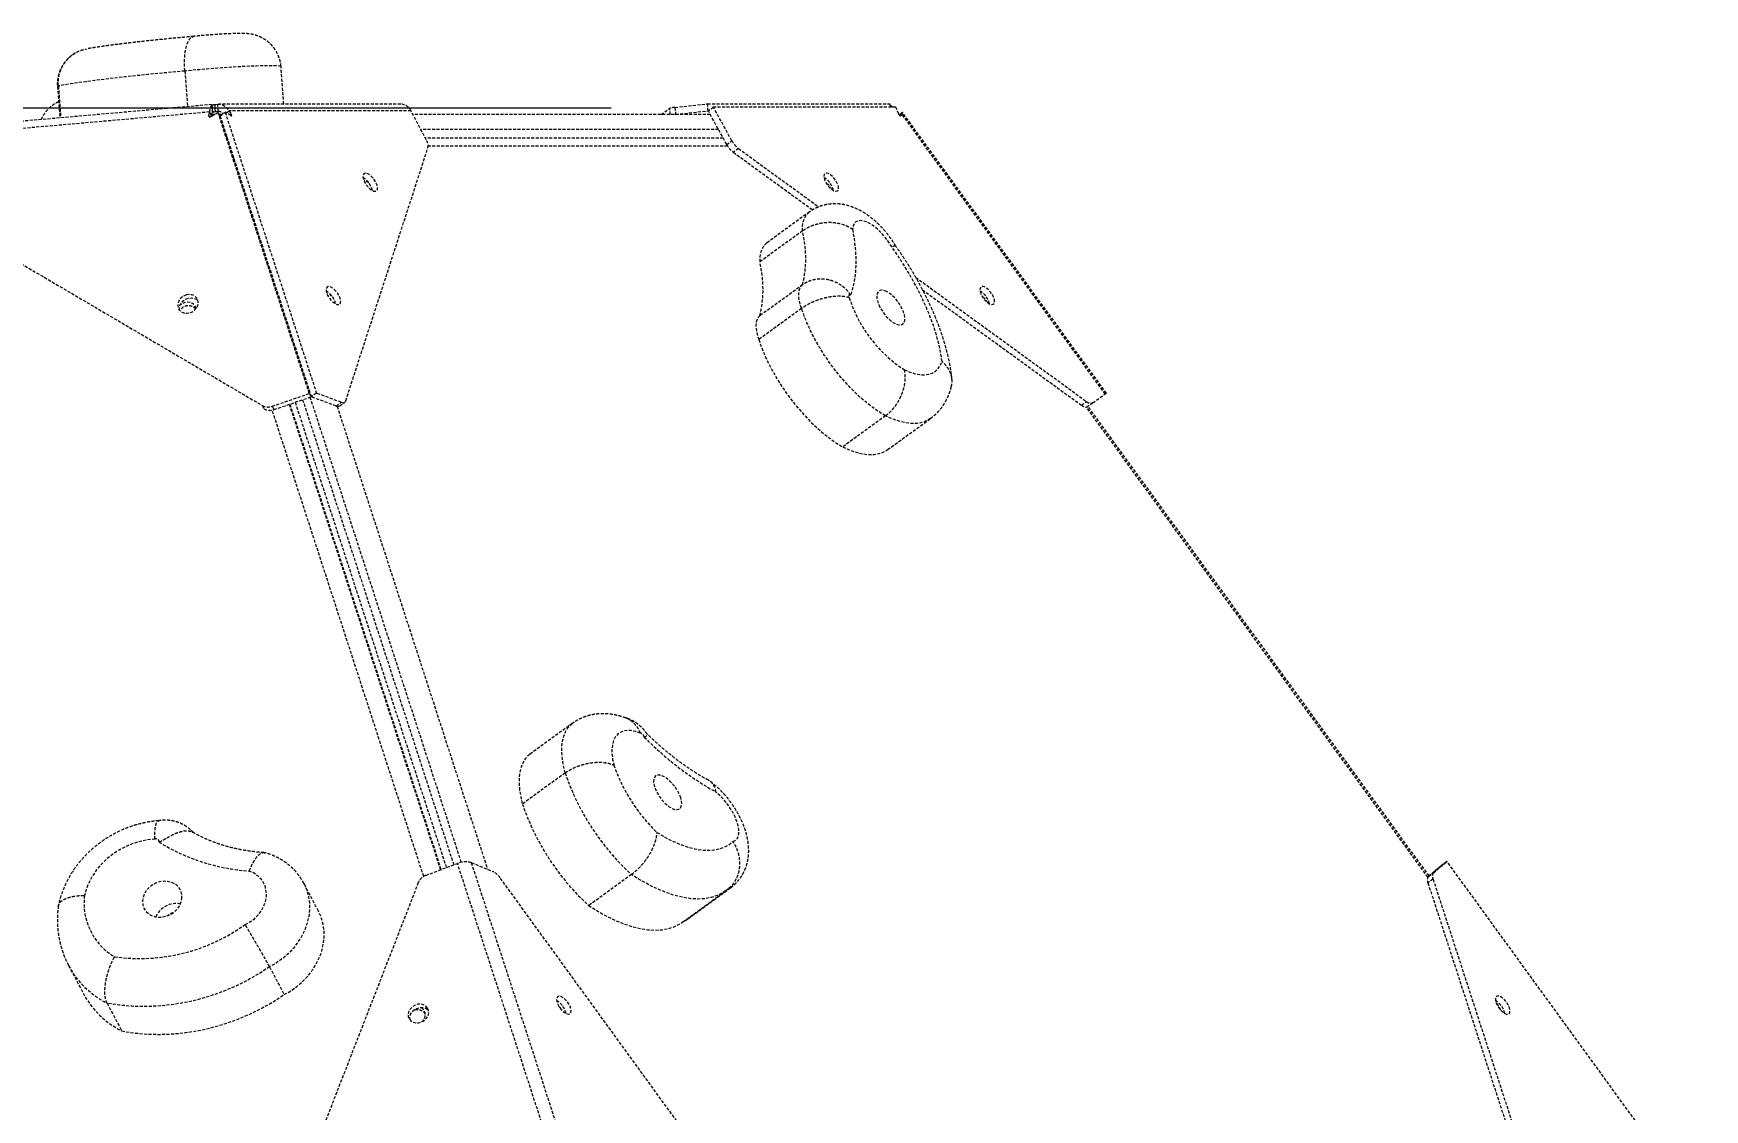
# Model space of a CAD drawing. Header units: millimetres. Extents: x -6061 to 5100, y -3651 to 3328.
# Drawn here: x 2559 to 3267, y 1104 to 1559 of the extents above; entities that cross this region are included whole.
import ezdxf

# ---------------------------------------------------------------- set-up
doc = ezdxf.new("R2010")
doc.units = ezdxf.units.MM
doc.linetypes.add('HIDDEN', pattern=[1.905, 1.27, -0.635])
for name, color, linetype in [('DIKOM_ОБЪЕКТ', 7, 'Continuous'), ('DIKOM_РАЗМЕР_ЗОНА', 7, 'Continuous'), ('DIKOM_РАЗМЕР_ОБЪЕКТА', 7, 'Continuous')]:
    doc.layers.add(name, color=color, linetype=linetype)
doc.styles.add('style1', font='arialbd.ttf', dxfattribs={"width": 0.8})
doc.dimstyles.new('1-50', dxfattribs={"dimtxt": 300, "dimasz": 200, "dimexe": 100, "dimexo": 0, "dimgap": 100, "dimtad": 1, "dimtxsty": 'style1', "dimcen": 200, "dimclrd": 7, "dimclre": 7, "dimclrt": 7, "dimadec": 1, "dimazin": 2, "dimtfac": 1, "dimtmove": 0, "dimatfit": 2, "dimfxl": 0, "dimlwd": 25, "dimlwe": 18, "dimarcsym": 0})

# ---------------------------------------------------------------- blocks, each defined once
blk = doc.blocks.new('*D2')
at = {"layer": 'Defpoints', "color": 0, "transparency": 16777216}
for p in [(5097.78, 1174.32), (-4808.91, -571.39), (5097.78, -3550.63)]:
    blk.add_point(p, dxfattribs=at)
at = {"layer": 'DIKOM_РАЗМЕР_ЗОНА', "color": 7, "lineweight": 18, "transparency": 16777216}
for p, q in [((5097.78, 1174.32), (5097.78, -3650.63)), ((-4808.91, -571.39), (-4808.91, -3650.63))]:
    blk.add_line(p, q, dxfattribs=at)
at = {"layer": 'DIKOM_РАЗМЕР_ЗОНА', "color": 7, "lineweight": 25, "transparency": 16777216}
blk.add_line((-4608.91, -3550.63), (4897.78, -3550.63), dxfattribs=at)
at = {"layer": 'DIKOM_РАЗМЕР_ЗОНА', "color": 7, "transparency": 16777216}
for points in [[(-4608.91, -3517.3), (-4608.91, -3583.96), (-4808.91, -3550.63)], [(4897.78, -3517.3), (4897.78, -3583.96), (5097.78, -3550.63)]]:
    blk.add_solid(points, dxfattribs=at)
at = {"layer": 'DIKOM_РАЗМЕР_ЗОНА', "color": 7, "transparency": 16777216, "insert": (864.15, -3182.58), "char_height": 300, "attachment_point": 5, "style": 'style1'}
blk.add_mtext('{\\fArial|b0|i0|c204|p34;\\H1.75x;9900}', dxfattribs=at)
blk = doc.blocks.new('*D3')
at = {"layer": 'Defpoints', "color": 0, "transparency": 16777216}
for p in [(-3174.2, 1527.92), (2804.07, 1527.92), (-2373.39, -1022.08)]:
    blk.add_point(p, dxfattribs=at)
at = {"layer": 'DIKOM_РАЗМЕР_ОБЪЕКТА', "color": 7, "lineweight": 18, "transparency": 16777216}
for p, q in [((2804.07, 1527.92), (-3274.2, 1527.92)), ((-2373.39, -1022.08), (-3274.2, -1022.08))]:
    blk.add_line(p, q, dxfattribs=at)
at = {"layer": 'DIKOM_РАЗМЕР_ОБЪЕКТА', "color": 7, "lineweight": 25, "transparency": 16777216}
blk.add_line((-3174.2, -822.08), (-3174.2, 1327.92), dxfattribs=at)
at = {"layer": 'DIKOM_РАЗМЕР_ОБЪЕКТА', "color": 7, "transparency": 16777216}
for points in [[(-3207.54, 1327.92), (-3140.87, 1327.92), (-3174.2, 1527.92)], [(-3207.54, -822.08), (-3140.87, -822.08), (-3174.2, -1022.08)]]:
    blk.add_solid(points, dxfattribs=at)
at = {"layer": 'DIKOM_РАЗМЕР_ОБЪЕКТА', "color": 7, "transparency": 16777216, "insert": (-3542.25, 166.98), "char_height": 300, "attachment_point": 5, "rotation": 90, "style": 'style1'}
blk.add_mtext('{\\fArial|b0|i0|c204|p34;\\H1.75x;2550}', dxfattribs=at)

msp = doc.modelspace()

# ---------------------------------------------------------------- linework, layer by layer
at = {"layer": 'DIKOM_ОБЪЕКТ', "color": 7, "linetype": 'HIDDEN', "lineweight": 15}
for p, q in [((2623.58, 1543.579), (2624.737, 1528.488)), ((2665.54, 1529.56), (2664.322, 1545.449)), ((2569.663, 1536.921), (2570.676, 1523.719)), ((2570.042, 1537.252), (2571.077, 1523.755)), ((2635.076, 1529.4), (2493.143, 1516.88)), ((2635.265, 1527.356), (2635.109, 1529.396)), ((2635.407, 1526.337), (2635.178, 1529.325)), ((2636.377, 1529.394), (2637.551, 1529.536)), ((2636.606, 1526.406), (2636.377, 1529.394)), ((2637.78, 1526.548), (2637.551, 1529.536)), ((2715.05, 1529.559), (2637.973, 1529.56)), ((2831.155, 1528.199), (2844.981, 1529.696)), ((2844.981, 1529.696), (2922.255, 1529.708)), ((2845.21, 1526.708), (2844.981, 1529.696)), ((2922.366, 1528.252), (2922.255, 1529.708)), ((2634.084, 1526.241), (2492.187, 1513.724)), ((2633.716, 1524.824), (2634.084, 1526.241)), ((2634.09, 1524.113), (2633.716, 1524.824)), ((2634.825, 1524.831), (2634.084, 1526.241)), ((2634.667, 1524.223), (2634.825, 1524.831)), ((2637.676, 1525.983), (2634.704, 1524.243)), ((2636.286, 1525.17), (2635.127, 1525.17)), ((2635.363, 1526.383), (2635.407, 1526.337)), ((2636.606, 1526.406), (2637.78, 1526.548)), ((2676.312, 1407.067), (2637.676, 1525.983)), ((2638.417, 1524.573), (2637.676, 1525.983)), ((2637.78, 1526.548), (2638.201, 1526.548)), ((2639.324, 1525.17), (2638.104, 1525.17)), ((2677.053, 1405.657), (2638.417, 1524.573)), ((2638.51, 1524.578), (2640.681, 1526.155)), ((2638.51, 1524.578), (2677.146, 1405.662)), ((2638.67, 1523.795), (2638.803, 1523.676)), ((2640.681, 1526.155), (2679.317, 1407.239)), ((2643.014, 1524.719), (2640.681, 1526.155)), ((2641.168, 1525.855), (2642.351, 1526.714)), ((2642.351, 1526.714), (2643.225, 1525.368)), ((2719.392, 1526.713), (2642.351, 1526.714)), ((2642.645, 1524.946), (2643.225, 1525.368)), ((2725.805, 1514.514), (2719.392, 1526.713)), ((2846.103, 1525.17), (2720.203, 1525.17)), ((2825.261, 1525.17), (2828.956, 1527.851)), ((2829.161, 1525.17), (2828.956, 1527.851)), ((2831.384, 1525.211), (2831.016, 1525.17)), ((2831.155, 1528.199), (2831.384, 1525.211)), ((2831.384, 1525.211), (2845.21, 1526.708)), ((2845.21, 1526.708), (2845.348, 1526.708)), ((2847.457, 1528.24), (2845.286, 1526.663)), ((2853.044, 1512.479), (2845.286, 1526.663)), ((2924.731, 1528.252), (2847.457, 1528.24)), ((2855.215, 1514.056), (2847.457, 1528.24)), ((2925.885, 1525.379), (2924.731, 1528.252)), ((2927.481, 1526.01), (2926.102, 1525.008)), ((2926.308, 1524.78), (2927.164, 1525.402)), ((2926.644, 1524.632), (2926.779, 1524.729)), ((2927.164, 1525.402), (2926.779, 1524.729)), ((3013.303, 1406.834), (2927.164, 1525.402)), ((3013.816, 1407.206), (2927.447, 1526.092)), ((2641.264, 1516.101), (2641.293, 1515.722)), ((2641.588, 1514.814), (2641.682, 1514.814)), ((2849.588, 1518.798), (2723.553, 1518.798)), ((2851.588, 1515.141), (2725.475, 1515.141)), ((2642.971, 1510.847), (2642.899, 1510.778)), ((2691.737, 1403.966), (2726.53, 1511.073)), ((2853.435, 1511.822), (2726.626, 1511.822)), ((2853.044, 1512.479), (2855.215, 1514.056)), ((2858.029, 1510.761), (2855.858, 1509.184)), ((2855.858, 1509.184), (2889.427, 1484.796)), ((2858.029, 1510.761), (2892.029, 1486.06)), ((2493.481, 1497.75), (2656.457, 1401.949)), ((2888.079, 1483.925), (2869.989, 1470.782)), ((2885.118, 1475.862), (2867.027, 1462.719)), ((2885.212, 1453.084), (2867.121, 1439.941)), ((2933.102, 1456.22), (3005.439, 1403.667)), ((2935.982, 1450.974), (3003.268, 1402.09)), ((2884.744, 1443.056), (2866.654, 1429.912)), ((2657.198, 1400.539), (2656.457, 1401.949)), ((2660.61, 1401.65), (2676.312, 1407.067)), ((2660.61, 1401.65), (2661.352, 1400.24)), ((2661.352, 1400.24), (2677.053, 1405.657)), ((2667.8, 1402.465), (2731.834, 1205.39)), ((2732.17, 1205.517), (2668.14, 1402.582)), ((2732.197, 1205.527), (2668.167, 1402.591)), ((2670.336, 1403.339), (2734.345, 1206.34)), ((2673.475, 1404.422), (2737.454, 1207.515)), ((2677.053, 1405.657), (2676.312, 1407.067)), ((2740.679, 1208.6), (2676.692, 1405.532)), ((2679.317, 1407.239), (2677.146, 1405.662)), ((2687.636, 1401.742), (2677.146, 1405.662)), ((2689.807, 1403.319), (2679.317, 1407.239)), ((2687.636, 1401.742), (2689.807, 1403.319)), ((2688.097, 1401.611), (2751.781, 1205.611)), ((2689.151, 1401.785), (2691.322, 1403.362)), ((3003.268, 1402.09), (3005.439, 1403.667)), ((3149.945, 1202.287), (3005.366, 1401.283)), ((3008.114, 1403.063), (3005.943, 1401.486)), ((3150.474, 1202.816), (3006.067, 1401.576)), ((3008.114, 1403.063), (3013.303, 1406.834)), ((2724.745, 1202.611), (2660.596, 1400.042)), ((2920.281, 1397.604), (2902.19, 1384.461)), ((2921.206, 1383.282), (2939.296, 1396.425)), ((2787.725, 1267.437), (2769.635, 1254.294)), ((2784.642, 1246.401), (2766.552, 1233.257)), ((2725.68, 1203.062), (2739.054, 1208.12)), ((2777.581, 1089.554), (2739.054, 1208.12)), ((2744.879, 1208.454), (2783.406, 1089.887)), ((2744.879, 1208.454), (2754.031, 1204.684)), ((2812.713, 1203.408), (2794.623, 1190.265)), ((3150.173, 1202.56), (3155.87, 1207.408)), ((3150.173, 1202.56), (3152.344, 1204.138)), ((3150.392, 1202.929), (3155.863, 1207.403)), ((3152.344, 1204.138), (3158.041, 1208.986)), ((3155.863, 1207.403), (3157.804, 1208.814)), ((3155.863, 1207.403), (3155.863, 1207.403)), ((3158.041, 1208.986), (3155.87, 1207.408)), ((3157.804, 1208.814), (3157.804, 1208.814)), ((3244.443, 1090.082), (3158.041, 1208.986)), ((2722.449, 1199.968), (2650.583, 1015.363)), ((2680.159, 1187.945), (2673.979, 1199.701)), ((2883.428, 1028.159), (2757.154, 1201.954)), ((2834.451, 1183.316), (2852.541, 1196.46)), ((2836.651, 1184.702), (2854.741, 1197.845)), ((2852.575, 1196.493), (2853.957, 1197.599)), ((3152.152, 1201.454), (3149.982, 1199.877)), ((3149.982, 1199.877), (3206.294, 1026.583)), ((3152.152, 1201.454), (3208.464, 1028.16)), ((2574.339, 1164.95), (2580.519, 1153.194)), ((2659.484, 1164.318), (2665.664, 1152.563)), ((2590.7, 1148.937), (2596.881, 1137.181))]:
    msp.add_line(p, q, dxfattribs=at)
at = {"layer": 'DIKOM_ОБЪЕКТ', "color": 7, "linetype": 'HIDDEN', "lineweight": 15, "flags": 128}
for points in [[(2623.58, 1543.579), (2618.183, 1543.085), (2612.917, 1542.583), (2607.806, 1542.076), (2602.874, 1541.566), (2598.145, 1541.056), (2593.641, 1540.549), (2589.383, 1540.045), (2585.392, 1539.549), (2581.686, 1539.062), (2578.283, 1538.587), (2575.198, 1538.125), (2572.447, 1537.679), (2570.042, 1537.252)], [(2664.322, 1545.449), (2664.168, 1545.573), (2663.66, 1545.685), (2662.804, 1545.767), (2661.611, 1545.817), (2660.093, 1545.835), (2658.272, 1545.821), (2656.168, 1545.776), (2653.809, 1545.698), (2651.222, 1545.591), (2648.44, 1545.454), (2645.498, 1545.29), (2642.431, 1545.101), (2639.277, 1544.888), (2636.076, 1544.655), (2632.866, 1544.405), (2629.687, 1544.139), (2626.579, 1543.863), (2623.58, 1543.579)], [(2570.042, 1537.252), (2569.691, 1537.012), (2569.663, 1536.921)], [(2635.123, 1525.17), (2635.759, 1525.13), (2636.119, 1525.072)], [(2644.296, 1506.48), (2644.283, 1506.596), (2644.252, 1506.903)], [(2703.198, 1498.382), (2702.334, 1499.246), (2701.452, 1499.888), (2700.625, 1500.256), (2699.92, 1500.32), (2699.392, 1500.075), (2699.086, 1499.541), (2699.026, 1498.761), (2699.217, 1497.799), (2699.643, 1496.731), (2700.27, 1495.645), (2701.048, 1494.629), (2701.912, 1493.765), (2702.794, 1493.123), (2703.621, 1492.755), (2704.326, 1492.691), (2704.854, 1492.936), (2705.16, 1493.47), (2705.22, 1494.25), (2705.029, 1495.213), (2704.603, 1496.281), (2703.976, 1497.366), (2703.198, 1498.382)], [(2900.429, 1493.917), (2900.338, 1494.815), (2900.003, 1495.851), (2899.451, 1496.94), (2898.727, 1497.994), (2897.889, 1498.929), (2897.005, 1499.667), (2896.148, 1500.149), (2895.386, 1500.337), (2894.781, 1500.214), (2894.382, 1499.792), (2894.222, 1499.103), (2894.313, 1498.205), (2894.648, 1497.169), (2895.201, 1496.08), (2895.925, 1495.026), (2896.763, 1494.092), (2897.646, 1493.354), (2898.503, 1492.872), (2899.265, 1492.684), (2899.87, 1492.806), (2900.269, 1493.229), (2900.429, 1493.917)], [(2885.118, 1475.862), (2885.173, 1477.904), (2885.474, 1479.731), (2886.018, 1481.321), (2886.797, 1482.653), (2887.803, 1483.711), (2888.081, 1483.927)], [(2922.921, 1469.123), (2921.716, 1471.073), (2920.354, 1472.949), (2918.872, 1474.698), (2917.311, 1476.273), (2915.714, 1477.631), (2914.124, 1478.735), (2912.585, 1479.554), (2911.139, 1480.067), (2909.826, 1480.258), (2908.681, 1480.123), (2907.736, 1479.666), (2907.017, 1478.899), (2906.544, 1477.842), (2906.328, 1476.526)], [(2906.328, 1476.526), (2907.01, 1472.446), (2907.469, 1468.514), (2907.702, 1464.742), (2907.709, 1461.145), (2907.49, 1457.733), (2907.045, 1454.52), (2906.377, 1451.517), (2905.487, 1448.734)], [(2869.989, 1470.782), (2869.712, 1470.568), (2868.707, 1469.509), (2867.928, 1468.177), (2867.384, 1466.588), (2867.083, 1464.761), (2867.027, 1462.719)], [(2944.238, 1420.599), (2943.683, 1424.212), (2942.882, 1427.974), (2941.839, 1431.865), (2940.561, 1435.865), (2939.055, 1439.952), (2937.327, 1444.104), (2935.388, 1448.298), (2933.248, 1452.513), (2930.918, 1456.725), (2928.411, 1460.913), (2925.741, 1465.053), (2922.921, 1469.123)], [(2687.605, 1450.379), (2686.741, 1451.243), (2685.859, 1451.885), (2685.032, 1452.253), (2684.326, 1452.317), (2683.799, 1452.073), (2683.493, 1451.538), (2683.433, 1450.758), (2683.623, 1449.796), (2684.05, 1448.728), (2684.677, 1447.642), (2685.454, 1446.626), (2686.319, 1445.762), (2687.2, 1445.12), (2688.027, 1444.752), (2688.733, 1444.688), (2689.261, 1444.933), (2689.567, 1445.467), (2689.627, 1446.247), (2689.436, 1447.21), (2689.009, 1448.278), (2688.382, 1449.363), (2687.605, 1450.379)], [(2884.744, 1443.056), (2884.172, 1444.761), (2883.774, 1446.386), (2883.558, 1447.902), (2883.526, 1449.287), (2883.68, 1450.516), (2884.016, 1451.569), (2884.529, 1452.43), (2885.212, 1453.084)], [(2920.732, 1450.221), (2919.629, 1450.648), (2918.645, 1450.781), (2917.822, 1450.613), (2917.192, 1450.151), (2916.782, 1449.415), (2916.609, 1448.435), (2916.679, 1447.25), (2916.989, 1445.909), (2917.528, 1444.467), (2918.273, 1442.983), (2919.193, 1441.518), (2920.25, 1440.132), (2921.403, 1438.882), (2922.602, 1437.818), (2923.8, 1436.984), (2924.947, 1436.415), (2925.996, 1436.134), (2926.904, 1436.152), (2927.634, 1436.468), (2928.157, 1437.07), (2928.45, 1437.933), (2928.502, 1439.021), (2928.31, 1440.291), (2927.883, 1441.689), (2927.239, 1443.16), (2926.402, 1444.641), (2925.408, 1446.074), (2924.297, 1447.4), (2923.115, 1448.563), (2921.911, 1449.516), (2920.732, 1450.221)], [(2966.495, 1445.92), (2966.404, 1446.818), (2966.069, 1447.854), (2965.517, 1448.943), (2964.793, 1449.997), (2963.955, 1450.931), (2963.072, 1451.669), (2962.214, 1452.152), (2961.452, 1452.34), (2960.847, 1452.217), (2960.449, 1451.795), (2960.288, 1451.106), (2960.379, 1450.208), (2960.715, 1449.172), (2961.267, 1448.083), (2961.991, 1447.029), (2962.829, 1446.095), (2963.712, 1445.357), (2964.569, 1444.874), (2965.331, 1444.687), (2965.936, 1444.809), (2966.335, 1445.232), (2966.495, 1445.92)], [(2624.238, 1448.781), (2623.053, 1448.302), (2622.019, 1447.553), (2621.222, 1446.597), (2620.724, 1445.509), (2620.567, 1444.378), (2620.764, 1443.297), (2621.297, 1442.352), (2622.125, 1441.62), (2623.18, 1441.16), (2624.376, 1441.01), (2625.617, 1441.181), (2626.802, 1441.661), (2627.835, 1442.409), (2628.633, 1443.366), (2629.13, 1444.453), (2629.287, 1445.584), (2629.091, 1446.665), (2628.557, 1447.611), (2627.729, 1448.343), (2626.675, 1448.802), (2625.479, 1448.953), (2624.238, 1448.781)], [(2621.403, 1442.228), (2621.309, 1442.968), (2621.466, 1444.098), (2621.963, 1445.186), (2622.761, 1446.143), (2623.794, 1446.891), (2624.979, 1447.371), (2626.22, 1447.542), (2627.416, 1447.392), (2628.471, 1446.932), (2629.193, 1446.324)], [(2628.456, 1443.107), (2628.322, 1443.519), (2627.755, 1444.445), (2626.9, 1445.15), (2625.826, 1445.579), (2624.62, 1445.695), (2623.38, 1445.49), (2622.207, 1444.98), (2621.646, 1444.6)], [(2905.487, 1448.734), (2905.25, 1448.846), (2905.043, 1448.879), (2904.88, 1448.832), (2904.771, 1448.707), (2904.725, 1448.513), (2904.744, 1448.264), (2904.828, 1447.975), (2904.97, 1447.668)], [(2867.121, 1439.941), (2866.439, 1439.287), (2865.926, 1438.426), (2865.589, 1437.372), (2865.436, 1436.143), (2865.468, 1434.759), (2865.684, 1433.242), (2866.082, 1431.618), (2866.654, 1429.912)], [(2920.281, 1397.604), (2917.613, 1399.224), (2914.907, 1401.101), (2912.184, 1403.22), (2909.468, 1405.565), (2906.779, 1408.115), (2904.14, 1410.851), (2901.571, 1413.751), (2899.094, 1416.79), (2896.728, 1419.944), (2894.493, 1423.189), (2892.407, 1426.498), (2890.486, 1429.843), (2888.746, 1433.199), (2887.201, 1436.537), (2885.863, 1439.832), (2884.744, 1443.056)], [(2866.654, 1429.912), (2867.773, 1426.688), (2869.111, 1423.394), (2870.656, 1420.055), (2872.396, 1416.7), (2874.317, 1413.354), (2876.403, 1410.046), (2878.638, 1406.801), (2881.004, 1403.646), (2883.481, 1400.607), (2886.05, 1397.708), (2888.689, 1394.972), (2891.378, 1392.422), (2894.094, 1390.077), (2896.816, 1387.958), (2899.522, 1386.081), (2902.19, 1384.461)], [(2928.289, 1417.115), (2930.569, 1416.138), (2932.749, 1415.451), (2934.805, 1415.061), (2936.718, 1414.973), (2938.469, 1415.186), (2940.039, 1415.698), (2941.414, 1416.505), (2942.58, 1417.599), (2943.524, 1418.968), (2944.238, 1420.599)], [(2689.807, 1403.319), (2690.154, 1403.213), (2690.478, 1403.16), (2690.775, 1403.162), (2691.041, 1403.218), (2691.273, 1403.329), (2691.469, 1403.492), (2691.624, 1403.705), (2691.737, 1403.966)], [(3013.303, 1406.834), (3013.561, 1407.021), (3013.731, 1407.145), (3013.81, 1407.202), (3013.816, 1407.206)], [(2939.308, 1396.433), (2937.688, 1395.469), (2935.733, 1394.755), (2933.569, 1394.381), (2931.215, 1394.349), (2928.688, 1394.659), (2926.009, 1395.308), (2923.199, 1396.293), (2920.281, 1397.604)], [(2902.19, 1384.461), (2905.109, 1383.149), (2907.919, 1382.165), (2910.598, 1381.515), (2913.125, 1381.205), (2915.479, 1381.238), (2917.643, 1381.612), (2919.598, 1382.326), (2921.206, 1383.282)], [(2784.642, 1246.401), (2783.937, 1249.432), (2783.472, 1252.323), (2783.249, 1255.048), (2783.271, 1257.587), (2783.536, 1259.918), (2784.045, 1262.024), (2784.791, 1263.886), (2785.769, 1265.49), (2786.971, 1266.823), (2787.73, 1267.441)], [(2816.542, 1263.287), (2814.54, 1263.955), (2812.662, 1264.319), (2810.93, 1264.376), (2809.368, 1264.125), (2807.993, 1263.569), (2806.825, 1262.714), (2805.876, 1261.573), (2805.16, 1260.158), (2804.685, 1258.488), (2804.457, 1256.584), (2804.479, 1254.469), (2804.75, 1252.17), (2805.268, 1249.717)], [(2769.635, 1254.294), (2768.881, 1253.68), (2767.679, 1252.347), (2766.701, 1250.743), (2765.954, 1248.88), (2765.446, 1246.775), (2765.18, 1244.443), (2765.159, 1241.905), (2765.381, 1239.179), (2765.847, 1236.289), (2766.552, 1233.257)], [(2833.595, 1235.817), (2833.046, 1237.262), (2832.292, 1238.746), (2831.364, 1240.209), (2830.301, 1241.589), (2829.145, 1242.832), (2827.945, 1243.885), (2826.748, 1244.707), (2825.605, 1245.262), (2824.562, 1245.529), (2823.662, 1245.496), (2822.941, 1245.165), (2822.43, 1244.55), (2822.148, 1243.675), (2822.108, 1242.577), (2822.311, 1241.3), (2822.749, 1239.896), (2823.404, 1238.424), (2824.25, 1236.943), (2825.25, 1235.514), (2826.366, 1234.196), (2827.55, 1233.042), (2828.754, 1232.1), (2829.93, 1231.408), (2831.029, 1230.995), (2832.005, 1230.877), (2832.82, 1231.06), (2833.439, 1231.535), (2833.838, 1232.284), (2834, 1233.276), (2833.918, 1234.47), (2833.595, 1235.817)], [(2855.685, 1217.377), (2856.662, 1217.786), (2857.417, 1218.508), (2857.929, 1219.522), (2858.184, 1220.8), (2858.175, 1222.309), (2857.902, 1224.007), (2857.373, 1225.846), (2856.603, 1227.778), (2855.612, 1229.748), (2854.427, 1231.703), (2853.081, 1233.59), (2851.611, 1235.356), (2850.057, 1236.953), (2848.462, 1238.339)], [(2610.986, 1218.359), (2607.85, 1218.058), (2604.724, 1217.441), (2601.646, 1216.516), (2598.655, 1215.294), (2595.788, 1213.792), (2593.081, 1212.027), (2590.568, 1210.022), (2588.281, 1207.802), (2586.248, 1205.395), (2584.495, 1202.83), (2583.044, 1200.142), (2581.913, 1197.362), (2581.116, 1194.526)], [(2823.482, 1221.21), (2826.818, 1219.259), (2830.089, 1217.586), (2833.279, 1216.201), (2836.369, 1215.111), (2839.343, 1214.323), (2842.186, 1213.839), (2844.883, 1213.663), (2847.417, 1213.796), (2849.777, 1214.238), (2851.949, 1214.984), (2853.922, 1216.033), (2855.685, 1217.377)], [(2649.124, 1182.272), (2651.171, 1183.358), (2653.039, 1184.714), (2654.676, 1186.304), (2656.036, 1188.085), (2657.084, 1190.007), (2657.789, 1192.019), (2658.133, 1194.064), (2658.107, 1196.087), (2657.71, 1198.032), (2656.955, 1199.847), (2655.861, 1201.481), (2654.458, 1202.891), (2652.786, 1204.036), (2650.889, 1204.886)], [(2852.563, 1196.476), (2851.297, 1195.639), (2848.999, 1194.493), (2846.489, 1193.671), (2843.777, 1193.178), (2840.878, 1193.017), (2837.804, 1193.187), (2834.571, 1193.688), (2831.193, 1194.518), (2827.687, 1195.673), (2824.068, 1197.147), (2820.355, 1198.934), (2816.564, 1201.024), (2812.713, 1203.408)], [(2622.337, 1193.096), (2622.366, 1194.626), (2622.054, 1196.087), (2621.414, 1197.42), (2620.472, 1198.571), (2619.266, 1199.493), (2617.847, 1200.146), (2616.271, 1200.506), (2614.604, 1200.557), (2612.913, 1200.296), (2611.269, 1199.736), (2609.738, 1198.898), (2608.383, 1197.817), (2607.259, 1196.537), (2606.413, 1195.111), (2605.879, 1193.596), (2605.678, 1192.056), (2605.82, 1190.553), (2606.299, 1189.148), (2607.094, 1187.9), (2608.173, 1186.858), (2609.493, 1186.067), (2610.998, 1185.558), (2612.628, 1185.351), (2614.315, 1185.457), (2615.992, 1185.869), (2617.587, 1186.572), (2619.038, 1187.537), (2620.284, 1188.723), (2621.274, 1190.083), (2621.968, 1191.561), (2622.337, 1193.096)], [(2673.991, 1199.677), (2674.261, 1199.144), (2675.296, 1196.616), (2675.998, 1193.959), (2676.359, 1191.206), (2676.374, 1188.392), (2676.043, 1185.551), (2675.37, 1182.718), (2674.363, 1179.927), (2673.035, 1177.214), (2671.402, 1174.612), (2669.484, 1172.153), (2667.305, 1169.867), (2664.891, 1167.783), (2662.274, 1165.926), (2659.484, 1164.318)], [(2854.74, 1197.845), (2854.655, 1197.784), (2853.372, 1197.105)], [(2794.623, 1190.265), (2798.474, 1187.881), (2802.264, 1185.79), (2805.978, 1184.004), (2809.596, 1182.53), (2813.103, 1181.375), (2816.481, 1180.545), (2819.714, 1180.044), (2822.788, 1179.874), (2825.687, 1180.035), (2828.399, 1180.528), (2830.909, 1181.349), (2833.207, 1182.496), (2834.451, 1183.316)], [(2665.664, 1152.563), (2668.454, 1154.17), (2671.072, 1156.027), (2673.485, 1158.112), (2675.664, 1160.398), (2677.582, 1162.857), (2679.215, 1165.459), (2680.543, 1168.172), (2681.55, 1170.962), (2682.223, 1173.795), (2682.554, 1176.636), (2682.539, 1179.451), (2682.178, 1182.203), (2681.476, 1184.86), (2680.441, 1187.389), (2680.159, 1187.945)], [(2835.407, 1184.011), (2836.565, 1184.641), (2836.651, 1184.702)], [(2659.484, 1164.318), (2654.714, 1161.25), (2649.767, 1158.461), (2644.667, 1155.965), (2639.437, 1153.773), (2634.101, 1151.895), (2628.686, 1150.341), (2623.215, 1149.118), (2617.717, 1148.232), (2612.216, 1147.686), (2606.738, 1147.483), (2601.309, 1147.625), (2595.955, 1148.11), (2590.7, 1148.937)], [(2596.881, 1137.181), (2602.135, 1136.355), (2607.489, 1135.869), (2612.918, 1135.728), (2618.396, 1135.93), (2623.897, 1136.476), (2629.396, 1137.363), (2634.866, 1138.586), (2640.281, 1140.14), (2645.617, 1142.017), (2650.847, 1144.209), (2655.948, 1146.706), (2660.894, 1149.494), (2665.664, 1152.563)], [(2726.396, 1146.853), (2725.679, 1147.679), (2724.705, 1148.253), (2723.555, 1148.53), (2722.32, 1148.487), (2721.1, 1148.127), (2719.996, 1147.48), (2719.095, 1146.599), (2718.471, 1145.553), (2718.175, 1144.429), (2718.23, 1143.317), (2718.632, 1142.307), (2719.349, 1141.482), (2720.322, 1140.907), (2721.473, 1140.63), (2722.708, 1140.674), (2723.928, 1141.033), (2725.032, 1141.68), (2725.933, 1142.562), (2726.557, 1143.607), (2726.853, 1144.732), (2726.798, 1145.844), (2726.396, 1146.853)], [(2718.99, 1141.827), (2718.972, 1141.906), (2718.917, 1143.018), (2719.213, 1144.143), (2719.837, 1145.188), (2720.737, 1146.07), (2721.842, 1146.717), (2723.062, 1147.076), (2724.297, 1147.12), (2725.447, 1146.843), (2726.421, 1146.268), (2726.78, 1145.923)], [(2781.535, 1148.548), (2782.126, 1147.458), (2782.878, 1146.422), (2783.73, 1145.521), (2784.614, 1144.83), (2785.458, 1144.404), (2786.193, 1144.278), (2786.76, 1144.462), (2787.113, 1144.941), (2787.223, 1145.677), (2787.082, 1146.609), (2786.7, 1147.662), (2786.11, 1148.751), (2785.358, 1149.788), (2784.505, 1150.688), (2783.621, 1151.38), (2782.778, 1151.805), (2782.042, 1151.931), (2781.475, 1151.747), (2781.123, 1151.268), (2781.012, 1150.533), (2781.154, 1149.601), (2781.535, 1148.548)], [(2782.185, 1147.365), (2782.294, 1147.23), (2782.821, 1146.491)], [(3182.492, 1144.633), (3183.3, 1144.324), (3183.974, 1144.322), (3184.46, 1144.627), (3184.719, 1145.215), (3184.728, 1146.037), (3184.488, 1147.027), (3184.018, 1148.106), (3183.357, 1149.184), (3182.556, 1150.176), (3181.683, 1151.001), (3180.806, 1151.591), (3179.998, 1151.9), (3179.324, 1151.902), (3178.838, 1151.597), (3178.579, 1151.009), (3178.57, 1150.187), (3178.81, 1149.197), (3179.279, 1148.118), (3179.941, 1147.04), (3180.741, 1146.048), (3181.615, 1145.223), (3182.492, 1144.633)]]:
    msp.add_lwpolyline(points, dxfattribs=at)
at = {"layer": 'DIKOM_ОБЪЕКТ', "color": 7, "linetype": 'HIDDEN', "lineweight": 15}
for centre, radius, start, end in [((2714.896, 1524.589), 4.973, 25.288817, 88.22431), ((2831.831, 1516.792), 11.426, 93.38877, 104.572748), ((2721.635, 1511.838), 4.954, 351.115142, 32.692383), ((2862.082, 1517.349), 10.267, 208.318645, 232.683905), ((2864.251, 1518.925), 10.265, 208.316659, 232.685891), ((2694.88, 1491.245), 8.317, 12.211429, 59.777739), ((2699.231, 1493.68), 3.414, 48.825188, 85.808915), ((2890.133, 1491.285), 8.261, 12.037038, 59.956186), ((2889.478, 1489.032), 9.201, 28.380565, 52.815937), ((2838.399, 1464.28), 48.132, 346.549209, 13.923368), ((2820.31, 1451.137), 48.132, 346.549304, 13.923873), ((2625.123, 1439.996), 4.218, 42.315654, 149.514157), ((2679.286, 1443.241), 8.317, 12.213458, 59.775709), ((2683.634, 1445.677), 3.416, 48.812216, 85.768026), ((2958.939, 1464.684), 56.588, 197.498795, 237.204952), ((2956.199, 1443.288), 8.261, 12.037038, 59.956186), ((2955.542, 1441.031), 9.203, 28.412601, 52.793801), ((2658.861, 1406.346), 5.011, 241.328085, 290.434305), ((2688.354, 1403.145), 1.576, 242.874847, 300.35147), ((3005.058, 1403.789), 2.468, 223.523971, 291.032646), ((3007.229, 1405.366), 2.468, 223.520541, 291.036077), ((2659.602, 1404.935), 5.011, 241.328085, 290.434305), ((2816.05, 1261.212), 2.133, 10.806722, 76.668872), ((2915.363, 1356.87), 136.108, 224.416684, 240.558863), ((2883.129, 1280.046), 104.076, 198.861445, 227.422986), ((2874.297, 1273.749), 73.092, 199.19569, 225.955657), ((2865.039, 1266.903), 104.076, 198.861418, 227.42294), ((2611.56, 1217.36), 1.152, 349.123751, 119.918721), ((2656.782, 1288.895), 84.215, 238.430476, 265.987565), ((2727.585, 1197.839), 5.559, 110.041245, 157.487198), ((2742.421, 1200.336), 8.481, 73.154125, 113.395266), ((2750.446, 1197.432), 8.09, 33.979983, 63.69525), ((3154.431, 1202.64), 2.569, 144.339007, 207.489217), ((3152.261, 1201.063), 2.569, 144.339007, 207.489217), ((2607.166, 1191.226), 26.258, 172.780157, 239.468706), ((2620.077, 1181.47), 9.692, 80.048164, 155.416593), ((2604.522, 1244.046), 76.193, 261.930833, 305.829885), ((2619.608, 1182.364), 4.928, 102.26068, 133.202675), ((2607.9, 1182.878), 38.05, 208.240809, 243.126523), ((2614.077, 1171.117), 38.044, 208.107427, 243.128218), ((2721.732, 1143.979), 3.676, 306.870533, 59.16774), ((2776.895, 1142.857), 8.295, 12.148589, 59.851062), ((3174.38, 1142.834), 8.347, 12.284544, 59.34479), ((3172.052, 1142.907), 9.275, 19.36371, 43.526278), ((2722.123, 1142.412), 3.742, 28.343981, 119.907273)]:
    msp.add_arc(centre, radius, start, end, dxfattribs=at)
for centre, major_axis, ratio, start_param, end_param in [((2635.955, 1529.394), (0.778, 0.067), 0.0547731, 3.1864361, 5.2808312), ((2634.493, 1524.893), (0.667, 0.639), 0.7033324, 2.2902817, 4.3846768), ((2636.184, 1526.406), (0.778, 0.067), 0.0547731, 3.1864361, 5.2808312), ((2642.803, 1525.368), (-0.588, 0.718), 0.3672465, 2.3258143, 4.4202094), ((2926.307, 1525.379), (-0.395, 0.728), 0.462107, 1.3252001, 3.4195952)]:
    msp.add_ellipse(centre, major_axis=major_axis, ratio=ratio, start_param=start_param, end_param=end_param, dxfattribs=at)
for points, knots in [([(2627.423, 1558.246), (2626.779, 1558.189), (2624.633, 1557.997), (2621.044, 1557.666), (2616.711, 1557.25), (2612.503, 1556.83), (2608.435, 1556.407), (2604.525, 1555.982), (2600.789, 1555.558), (2597.24, 1555.136), (2593.891, 1554.716), (2590.752, 1554.299), (2587.824, 1553.886), (2585.123, 1553.474), (2583.176, 1553.158), (2582.183, 1552.976), (2581.939, 1552.932)], [0, 0, 0, 0, 0.0330468, 0.1102406, 0.1874874, 0.2648098, 0.3422318, 0.4197808, 0.4974998, 0.5754457, 0.6536973, 0.7323763, 0.8116657, 0.891869, 0.9735267, 1, 1, 1, 1]), ([(2623.58, 1543.579), (2623.53, 1544.404), (2623.429, 1546.079), (2623.464, 1548.5), (2623.638, 1550.794), (2623.957, 1552.858), (2624.415, 1554.668), (2624.995, 1556.147), (2625.696, 1557.261), (2626.488, 1558.041), (2627.098, 1558.134), (2627.405, 1558.181)], [0, 0, 0, 0, 0.1090705, 0.2213112, 0.3303823, 0.4426104, 0.5517802, 0.6641103, 0.7735645, 0.8861682, 1, 1, 1, 1]), ([(2664.282, 1545.444), (2664.269, 1545.746), (2664.224, 1546.763), (2663.826, 1548.431), (2663.135, 1550.376), (2662.209, 1552.138), (2661.109, 1553.706), (2659.871, 1555.072), (2658.535, 1556.23), (2657.143, 1557.183), (2655.741, 1557.934), (2654.38, 1558.495), (2653.117, 1558.885), (2651.991, 1559.139), (2650.994, 1559.297), (2650.076, 1559.394), (2649.11, 1559.457), (2647.918, 1559.491), (2646.468, 1559.489), (2644.693, 1559.449), (2642.796, 1559.378), (2640.738, 1559.277), (2638.613, 1559.155), (2636.429, 1559.011), (2634.216, 1558.849), (2632.009, 1558.672), (2629.846, 1558.483), (2628.225, 1558.328), (2627.341, 1558.238), (2627.118, 1558.216)], [0, 0, 0, 0, 0.0183409, 0.0616549, 0.1032772, 0.14337, 0.1820223, 0.2192528, 0.2550406, 0.2892892, 0.3218196, 0.3522789, 0.3801112, 0.4051125, 0.4284985, 0.4528499, 0.4807622, 0.5186561, 0.5721207, 0.6191425, 0.6686774, 0.715426, 0.760983, 0.8059705, 0.8506905, 0.8953347, 0.9400288, 0.9849115, 1, 1, 1, 1]), ([(2575.738, 1550.198), (2575.572, 1550.081), (2574.933, 1549.628), (2573.873, 1548.626), (2572.627, 1547.19), (2571.542, 1545.535), (2570.666, 1543.718), (2570.028, 1541.772), (2569.677, 1539.745), (2569.561, 1538.11), (2569.67, 1537.173), (2569.7, 1536.922)], [0, 0, 0, 0, 0.0424878, 0.1633743, 0.2894749, 0.4188534, 0.5503276, 0.6831079, 0.8166617, 0.9506737, 1, 1, 1, 1]), ([(2570.042, 1537.252), (2570.018, 1538.088), (2569.97, 1539.759), (2570.412, 1542.229), (2571.227, 1544.579), (2572.417, 1546.755), (2573.951, 1548.684), (2575.782, 1550.337), (2577.875, 1551.622), (2579.943, 1552.542), (2581.356, 1552.749), (2581.957, 1552.837)], [0, 0, 0, 0, 0.1138709, 0.2277465, 0.3416001, 0.4554575, 0.5697286, 0.6840034, 0.7993613, 0.9147266, 1, 1, 1, 1]), ([(2577.251, 1551.203), (2577.02, 1551.075), (2576.586, 1550.836), (2576.155, 1550.508), (2575.953, 1550.354)], [0, 0, 0, 0, 0.5302548, 1, 1, 1, 1]), ([(2570.15, 1530.58), (2569.7, 1530.355), (2568.749, 1529.877), (2567.338, 1528.917), (2565.947, 1527.728), (2564.663, 1526.307), (2563.548, 1524.734), (2562.993, 1523.578), (2562.724, 1523.018)], [0, 0, 0, 0, 0.14331453, 0.30324984, 0.47211654, 0.64819827, 0.82942017, 1, 1, 1, 1]), ([(2634.084, 1526.241), (2634.201, 1526.754), (2634.417, 1527.693), (2634.738, 1528.67), (2634.943, 1529.291), (2635.035, 1529.34), (2635.08, 1529.365)], [0, 0, 0, 0, 0.28571053, 0.52292974, 0.76388847, 1, 1, 1, 1]), ([(2637.551, 1529.536), (2638.021, 1529.538), (2638.882, 1529.543), (2640.145, 1528.974), (2641.357, 1528.083), (2642.003, 1527.194), (2642.351, 1526.714)], [0, 0, 0, 0, 0.27319642, 0.50001927, 0.73041984, 1, 1, 1, 1]), ([(2922.31, 1528.987), (2922.561, 1528.889), (2922.977, 1528.726), (2923.276, 1528.387), (2923.395, 1528.252)], [0, 0, 0, 0, 0.60302202, 1, 1, 1, 1]), ([(2634.825, 1524.831), (2634.925, 1525.091), (2635.106, 1525.563), (2635.311, 1526.052), (2635.37, 1526.311), (2635.359, 1526.333), (2635.357, 1526.338)], [0, 0, 0, 0, 0.353535, 0.6416106, 0.9340135, 1, 1, 1, 1]), ([(2635.365, 1526.366), (2635.345, 1526.542), (2635.303, 1526.911), (2635.278, 1527.204), (2635.265, 1527.356)], [0, 0, 0, 0, 0.4797494, 1, 1, 1, 1]), ([(2637.78, 1526.548), (2637.992, 1526.55), (2638.377, 1526.554), (2638.987, 1526.265), (2639.493, 1525.924), (2639.741, 1525.631), (2639.824, 1525.533)], [0, 0, 0, 0, 0.3274254, 0.5942491, 0.8650978, 1, 1, 1, 1]), ([(2927.477, 1525.975), (2927.486, 1525.967), (2927.512, 1525.947), (2927.301, 1525.616), (2927.164, 1525.402)], [0, 0, 0, 0, 0.3568903, 1, 1, 1, 1]), ([(2924.684, 1469.369), (2924.605, 1469.506), (2924.036, 1470.489), (2922.856, 1472.266), (2921.089, 1474.644), (2919.165, 1476.898), (2917.093, 1479.024), (2914.858, 1481.008), (2912.437, 1482.833), (2909.94, 1484.375), (2907.44, 1485.591), (2905.029, 1486.471), (2902.647, 1487.06), (2900.293, 1487.367), (2897.972, 1487.399), (2895.696, 1487.156), (2893.482, 1486.646), (2891.3, 1485.833), (2889.484, 1484.923), (2888.466, 1484.164), (2888.108, 1483.897)], [0, 0, 0, 0, 0.0102828, 0.0740076, 0.1374712, 0.201263, 0.2658861, 0.3320811, 0.4006273, 0.4721067, 0.5352449, 0.5951292, 0.6520318, 0.7067055, 0.759819, 0.8118818, 0.863255, 0.9142038, 0.9697963, 1, 1, 1, 1]), ([(2906.328, 1476.526), (2906.317, 1476.534), (2905.531, 1477.104), (2904.003, 1477.958), (2901.533, 1478.812), (2899.151, 1479.28), (2896.646, 1479.442), (2894.134, 1479.297), (2891.635, 1478.85), (2889.27, 1478.121), (2887.036, 1477.136), (2885.763, 1476.291), (2885.118, 1475.862)], [0, 0, 0, 0, 0.00204502, 0.14514457, 0.25093782, 0.35975656, 0.4650853, 0.573435, 0.67855348, 0.78670714, 0.89182887, 1, 1, 1, 1]), ([(2924.638, 1469.36), (2924.628, 1469.394), (2924.592, 1469.516), (2924.097, 1469.487), (2923.42, 1469.299), (2922.928, 1469.126), (2922.921, 1469.123)], [0, 0, 0, 0, 0.1436108, 0.5125047, 0.9927023, 1, 1, 1, 1]), ([(2948.418, 1413.167), (2948.377, 1413.576), (2948.199, 1415.364), (2947.698, 1418.587), (2946.825, 1422.856), (2945.709, 1427.18), (2944.371, 1431.539), (2942.821, 1435.921), (2941.071, 1440.313), (2939.131, 1444.703), (2937.01, 1449.08), (2934.717, 1453.432), (2932.265, 1457.748), (2929.655, 1462.011), (2927.128, 1465.9), (2925.413, 1468.326), (2924.668, 1469.381)], [0, 0, 0, 0, 0.023317, 0.1019811, 0.1803953, 0.258452, 0.3360282, 0.4130983, 0.4896874, 0.5658475, 0.6416389, 0.7171254, 0.7923687, 0.8674284, 0.9423586, 1, 1, 1, 1]), ([(2905.487, 1448.734), (2905.483, 1448.741), (2905.174, 1449.293), (2904.401, 1450.364), (2902.902, 1451.884), (2901.01, 1453.285), (2898.783, 1454.422), (2896.407, 1455.185), (2894.004, 1455.549), (2891.594, 1455.52), (2889.296, 1455.096), (2887.11, 1454.311), (2885.85, 1453.497), (2885.212, 1453.084)], [0, 0, 0, 0, 0.0010769, 0.0812575, 0.1643775, 0.2682264, 0.3751104, 0.4780708, 0.5839549, 0.6864846, 0.7919588, 0.894491, 1, 1, 1, 1]), ([(2904.97, 1447.668), (2904.962, 1447.67), (2904.292, 1447.829), (2902.912, 1448.118), (2900.632, 1448.243), (2898.382, 1448.145), (2896.007, 1447.806), (2893.58, 1447.245), (2891.167, 1446.465), (2888.842, 1445.492), (2886.652, 1444.355), (2885.38, 1443.489), (2884.744, 1443.056)], [0, 0, 0, 0, 0.0016811, 0.1432405, 0.2503969, 0.357561, 0.4646499, 0.5717353, 0.6788013, 0.7858687, 0.8929344, 1, 1, 1, 1]), ([(2920.281, 1397.604), (2920.883, 1398.079), (2922.086, 1399.031), (2923.741, 1400.831), (2925.218, 1402.85), (2926.478, 1405.053), (2927.476, 1407.375), (2928.196, 1409.749), (2928.604, 1412.108), (2928.711, 1414.601), (2928.502, 1416.234), (2928.294, 1417.095), (2928.289, 1417.115)], [0, 0, 0, 0, 0.1073046, 0.2146132, 0.3219164, 0.4292263, 0.5365507, 0.6438763, 0.7512574, 0.8586386, 0.9966456, 1, 1, 1, 1]), ([(2948.141, 1409.931), (2948.212, 1410.159), (2948.483, 1411.021), (2948.519, 1412.588), (2948.253, 1414.567), (2947.536, 1416.503), (2946.297, 1418.572), (2945.062, 1419.893), (2944.248, 1420.591), (2944.238, 1420.599)], [0, 0, 0, 0, 0.06180949, 0.23456971, 0.40733412, 0.58172895, 0.75614137, 0.99721352, 1, 1, 1, 1]), ([(2939.315, 1396.448), (2939.974, 1396.959), (2941.326, 1398.004), (2943.108, 1399.873), (2944.698, 1401.941), (2946.044, 1404.18), (2947.144, 1406.571), (2947.823, 1408.506), (2948.109, 1409.644), (2948.179, 1409.921)], [0, 0, 0, 0, 0.1499015, 0.3071099, 0.4639773, 0.6218853, 0.7823185, 0.9468934, 1, 1, 1, 1]), ([(2810.293, 1269.685), (2810.109, 1269.755), (2809.005, 1270.177), (2806.98, 1270.747), (2804.242, 1271.29), (2801.579, 1271.531), (2798.993, 1271.498), (2796.489, 1271.191), (2793.988, 1270.6), (2791.538, 1269.687), (2789.412, 1268.617), (2788.226, 1267.757), (2787.757, 1267.416)], [0, 0, 0, 0, 0.0251266, 0.1512884, 0.271168, 0.3854132, 0.4950906, 0.6012956, 0.7049984, 0.8179979, 0.9279572, 1, 1, 1, 1]), ([(2819.37, 1262.869), (2818.97, 1263.431), (2818.146, 1264.589), (2816.645, 1266.118), (2814.982, 1267.469), (2813.197, 1268.56), (2811.591, 1269.325), (2810.553, 1269.622), (2810.173, 1269.73)], [0, 0, 0, 0, 0.1759771, 0.3631711, 0.5461897, 0.723895, 0.8988447, 1, 1, 1, 1]), ([(2816.542, 1263.287), (2816.537, 1263.298), (2816.097, 1264.25), (2815.257, 1265.788), (2813.74, 1267.584), (2812.148, 1268.82), (2810.974, 1269.516), (2810.318, 1269.68), (2810.293, 1269.687)], [0, 0, 0, 0, 0.00358798, 0.30550632, 0.53405195, 0.76260339, 0.99099998, 1, 1, 1, 1]), ([(2818.145, 1261.612), (2818.149, 1261.613), (2818.458, 1261.674), (2818.925, 1261.941), (2819.346, 1262.379), (2819.499, 1262.724), (2819.372, 1262.821), (2819.339, 1262.846)], [0, 0, 0, 0, 0.00352617, 0.2658695, 0.53785748, 0.87766031, 1, 1, 1, 1]), ([(2845.334, 1243.338), (2844.99, 1243.519), (2843.672, 1244.214), (2841.295, 1245.593), (2838.178, 1247.557), (2834.97, 1249.757), (2831.692, 1252.182), (2828.361, 1254.825), (2824.995, 1257.684), (2821.98, 1260.388), (2820.099, 1262.204), (2819.341, 1262.936)], [0, 0, 0, 0, 0.0429869, 0.1651076, 0.2879893, 0.4117774, 0.5363993, 0.6617741, 0.7878192, 0.9144475, 1, 1, 1, 1]), ([(2784.642, 1246.401), (2785.279, 1246.831), (2786.553, 1247.692), (2788.759, 1248.785), (2791.108, 1249.686), (2793.554, 1250.367), (2796.023, 1250.801), (2798.448, 1250.986), (2800.757, 1250.906), (2803.09, 1250.541), (2804.527, 1250.062), (2805.251, 1249.725), (2805.268, 1249.717)], [0, 0, 0, 0, 0.10730513, 0.21461163, 0.32191833, 0.42922142, 0.5365481, 0.64387246, 0.75125574, 0.85863358, 0.99664209, 1, 1, 1, 1]), ([(2848.462, 1238.339), (2848.46, 1238.35), (2848.351, 1239.17), (2847.986, 1240.486), (2847.06, 1241.978), (2846.187, 1242.878), (2845.515, 1243.192), (2845.308, 1243.288)], [0, 0, 0, 0, 0.0049998, 0.3554617, 0.6145332, 0.8810376, 1, 1, 1, 1]), ([(2854.719, 1197.874), (2855.146, 1198.183), (2856.207, 1198.951), (2857.661, 1200.444), (2859.079, 1202.26), (2860.234, 1204.221), (2861.14, 1206.29), (2861.799, 1208.453), (2862.216, 1210.7), (2862.393, 1213.035), (2862.326, 1215.47), (2862.004, 1218.017), (2861.413, 1220.672), (2860.549, 1223.394), (2859.436, 1226.116), (2858.112, 1228.776), (2856.608, 1231.34), (2854.943, 1233.796), (2853.128, 1236.137), (2851.166, 1238.359), (2849.047, 1240.439), (2847.315, 1241.94), (2846.272, 1242.702), (2846.018, 1242.887)], [0, 0, 0, 0, 0.0300488, 0.0745129, 0.1182613, 0.1615955, 0.2048482, 0.2484065, 0.2927442, 0.3384406, 0.3861689, 0.4365557, 0.4898197, 0.5452537, 0.6010199, 0.6559989, 0.7100926, 0.763642, 0.8171217, 0.8709791, 0.9257053, 0.98194, 1, 1, 1, 1]), ([(2612.641, 1226.197), (2612.462, 1226.187), (2611.056, 1226.104), (2608.427, 1225.735), (2604.78, 1224.989), (2601.186, 1223.94), (2597.668, 1222.617), (2594.252, 1221.021), (2590.965, 1219.167), (2587.83, 1217.065), (2584.87, 1214.73), (2582.11, 1212.179), (2579.57, 1209.429), (2577.27, 1206.498), (2575.23, 1203.411), (2573.467, 1200.188), (2571.993, 1196.855), (2570.852, 1193.512), (2570.271, 1191.22), (2570.045, 1190.081), (2570.036, 1190.032)], [0, 0, 0, 0, 0.0090135, 0.0706856, 0.1324474, 0.194349, 0.2563651, 0.3184743, 0.3806578, 0.4429022, 0.5051873, 0.5674968, 0.6298038, 0.6920768, 0.7542787, 0.8163629, 0.8782768, 0.9399664, 0.9974278, 1, 1, 1, 1]), ([(2610.986, 1218.359), (2610.984, 1218.371), (2610.865, 1219.335), (2610.861, 1220.953), (2611.019, 1222.884), (2611.29, 1224.317), (2611.663, 1225.363), (2612.094, 1226.03), (2612.427, 1226.128), (2612.58, 1226.173)], [0, 0, 0, 0, 0.0025297, 0.2157313, 0.3771298, 0.5385288, 0.6998152, 0.8610963, 1, 1, 1, 1]), ([(2627.293, 1221.111), (2626.803, 1221.618), (2625.802, 1222.65), (2624.041, 1223.924), (2622.121, 1224.977), (2620.079, 1225.753), (2617.952, 1226.255), (2615.774, 1226.454), (2613.966, 1226.427), (2612.915, 1226.227), (2612.582, 1226.163)], [0, 0, 0, 0, 0.1301347, 0.2653518, 0.3998377, 0.5339258, 0.667965, 0.8023624, 0.9375026, 1, 1, 1, 1]), ([(2612.692, 1217.143), (2612.7, 1217.146), (2613.297, 1217.402), (2614.454, 1218.051), (2616.257, 1219.1), (2618.182, 1220.15), (2620.155, 1221.044), (2622.025, 1221.662), (2623.729, 1221.966), (2625.24, 1221.913), (2626.262, 1221.69), (2626.692, 1221.38), (2626.778, 1221.318)], [0, 0, 0, 0, 0.0013155, 0.0993165, 0.2009121, 0.3278492, 0.4584927, 0.5843419, 0.7137632, 0.8390863, 0.9680022, 1, 1, 1, 1]), ([(2657.077, 1212.698), (2656.441, 1212.741), (2654.268, 1212.888), (2650.614, 1213.326), (2646.167, 1214.112), (2641.836, 1215.157), (2637.632, 1216.45), (2633.579, 1217.995), (2629.951, 1219.624), (2627.768, 1220.839), (2626.81, 1221.373)], [0, 0, 0, 0, 0.0571743, 0.1954534, 0.333842, 0.4724806, 0.611434, 0.7507723, 0.8905648, 1, 1, 1, 1]), ([(2812.713, 1203.408), (2813.318, 1203.876), (2814.528, 1204.81), (2816.288, 1206.52), (2817.94, 1208.401), (2819.446, 1210.421), (2820.757, 1212.521), (2821.851, 1214.646), (2822.683, 1216.735), (2823.316, 1218.983), (2823.478, 1220.433), (2823.482, 1221.201), (2823.482, 1221.21)], [0, 0, 0, 0, 0.1058257, 0.2116558, 0.3174624, 0.4232729, 0.5294709, 0.6356721, 0.7428814, 0.850096, 0.9982869, 1, 1, 1, 1]), ([(2853.947, 1197.61), (2854.323, 1197.921), (2855.29, 1198.718), (2856.512, 1200.348), (2857.609, 1202.412), (2858.325, 1204.668), (2858.668, 1207.076), (2858.62, 1209.533), (2858.181, 1212.013), (2857.285, 1214.667), (2856.327, 1216.43), (2855.694, 1217.364), (2855.685, 1217.377)], [0, 0, 0, 0, 0.07179814, 0.18431315, 0.29365633, 0.40616326, 0.51560821, 0.62821176, 0.73793834, 0.8508237, 0.99776939, 1, 1, 1, 1]), ([(2650.889, 1204.886), (2650.894, 1204.9), (2651.275, 1205.884), (2651.977, 1207.489), (2653.037, 1209.418), (2654.014, 1210.823), (2655.007, 1211.879), (2655.971, 1212.514), (2656.791, 1212.769), (2657.247, 1212.636), (2657.423, 1212.585)], [0, 0, 0, 0, 0.002746, 0.1950871, 0.3372772, 0.4835394, 0.6251036, 0.7707291, 0.9120207, 1, 1, 1, 1]), ([(2673.974, 1199.662), (2673.907, 1199.805), (2673.441, 1200.798), (2672.308, 1202.497), (2670.583, 1204.712), (2668.599, 1206.707), (2666.412, 1208.479), (2664.034, 1210.01), (2661.489, 1211.279), (2659.269, 1212.134), (2657.889, 1212.501), (2657.433, 1212.623)], [0, 0, 0, 0, 0.022099, 0.1525371, 0.282587, 0.4124783, 0.5424535, 0.6727549, 0.8035994, 0.9351607, 1, 1, 1, 1]), ([(2570.044, 1190.15), (2569.949, 1189.367), (2569.705, 1187.351), (2569.586, 1184.094), (2569.751, 1180.411), (2570.236, 1176.784), (2571.027, 1173.238), (2572.135, 1169.803), (2573.263, 1167.007), (2574.127, 1165.419), (2574.419, 1164.883)], [0, 0, 0, 0, 0.08968034, 0.23111511, 0.37205691, 0.5122833, 0.65184543, 0.79082988, 0.92934951, 1, 1, 1, 1]), ([(2570.029, 1189.82), (2570.027, 1189.881), (2570.017, 1190.323), (2570.409, 1191.084), (2571.205, 1192.062), (2572.436, 1192.902), (2573.999, 1193.592), (2575.88, 1194.105), (2578.209, 1194.464), (2580.029, 1194.542), (2581.091, 1194.526), (2581.116, 1194.526)], [0, 0, 0, 0, 0.0211345, 0.1548759, 0.2886166, 0.4223836, 0.5561421, 0.6899815, 0.8238143, 0.9958186, 1, 1, 1, 1]), ([(2659.484, 1164.318), (2659.261, 1164.737), (2658.808, 1165.587), (2657.911, 1167.204), (2656.872, 1169.04), (2655.725, 1171.036), (2654.486, 1173.167), (2653.213, 1175.338), (2651.921, 1177.529), (2650.534, 1179.874), (2649.617, 1181.433), (2649.131, 1182.26), (2649.124, 1182.272)], [0, 0, 0, 0, 0.105389, 0.2138324, 0.319219, 0.4276534, 0.5331387, 0.6416669, 0.7474235, 0.8562233, 0.9978488, 1, 1, 1, 1]), ([(2590.7, 1148.937), (2590.512, 1149.365), (2590.136, 1150.222), (2589.823, 1151.911), (2589.714, 1153.847), (2589.821, 1155.998), (2590.145, 1158.304), (2590.673, 1160.703), (2591.4, 1163.129), (2592.415, 1165.814), (2593.279, 1167.617), (2593.82, 1168.597), (2593.827, 1168.608)], [0, 0, 0, 0, 0.10582595, 0.21165336, 0.31746218, 0.42327361, 0.52946743, 0.63566964, 0.74287779, 0.85009336, 0.99828288, 1, 1, 1, 1])]:
    msp.add_open_spline(points, degree=3, knots=knots, dxfattribs=at)

# ---------------------------------------------------------------- dimensions: what is measured, and where the dimension line sits
at = {"layer": 'DIKOM_РАЗМЕР_ЗОНА'}
dim = msp.add_linear_dim(base=(5097.777, -3550.63), p1=(-4808.913, -571.389), p2=(5097.777, 1174.316), text='{\\fArial|b0|i0|c204|p34;\\H1.75x;9900}', dimstyle='1-50', dxfattribs=at)
dim.commit()
dim.dimension.update_dxf_attribs({"geometry": '*D2', "text_midpoint": (864.153, -3550.63), "dimtype": 160})
at = {"layer": 'DIKOM_РАЗМЕР_ОБЪЕКТА'}
dim = msp.add_linear_dim(base=(-3174.204, 1527.923), p1=(-2373.391, -1022.077), p2=(2804.073, 1527.923), angle=90, text='{\\fArial|b0|i0|c204|p34;\\H1.75x;<>}', dimstyle='1-50', dxfattribs=at)
dim.commit()
dim.dimension.update_dxf_attribs({"geometry": '*D3', "text_midpoint": (-3174.204, 166.976), "dimtype": 160})

doc.saveas('drawing.dxf')
